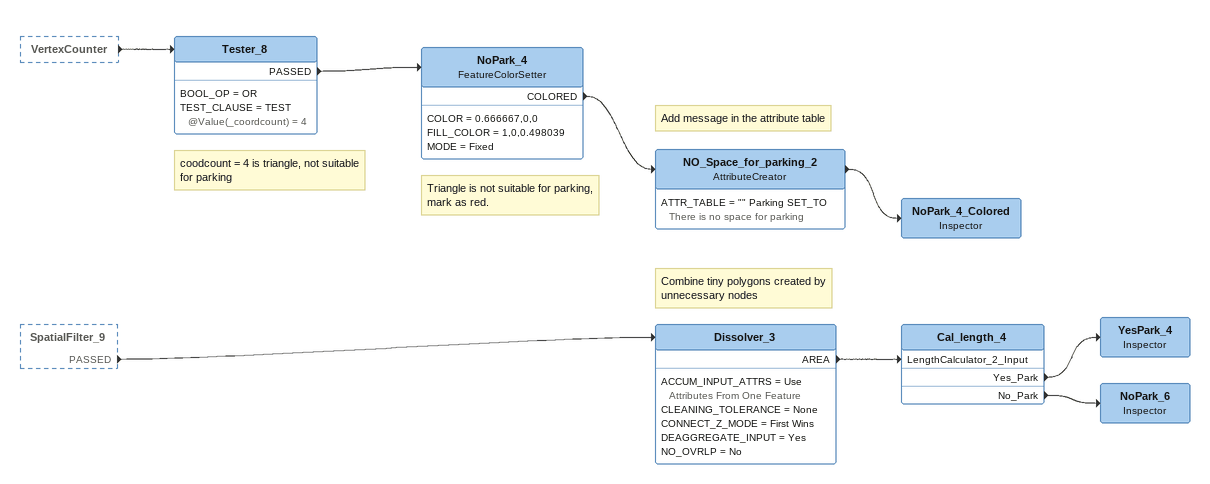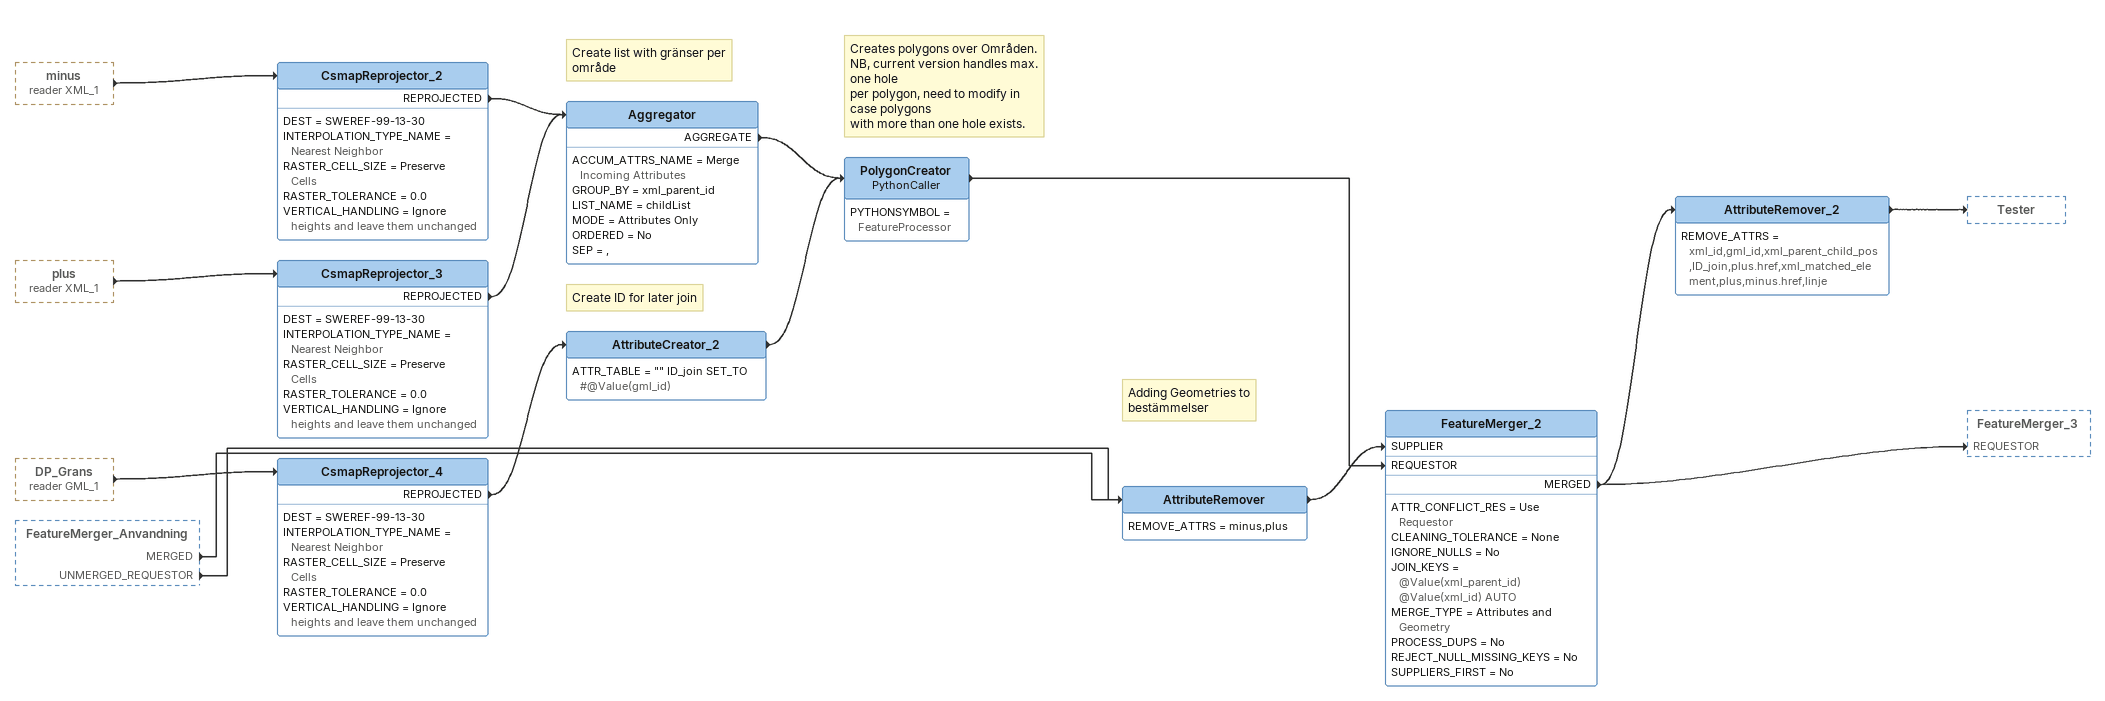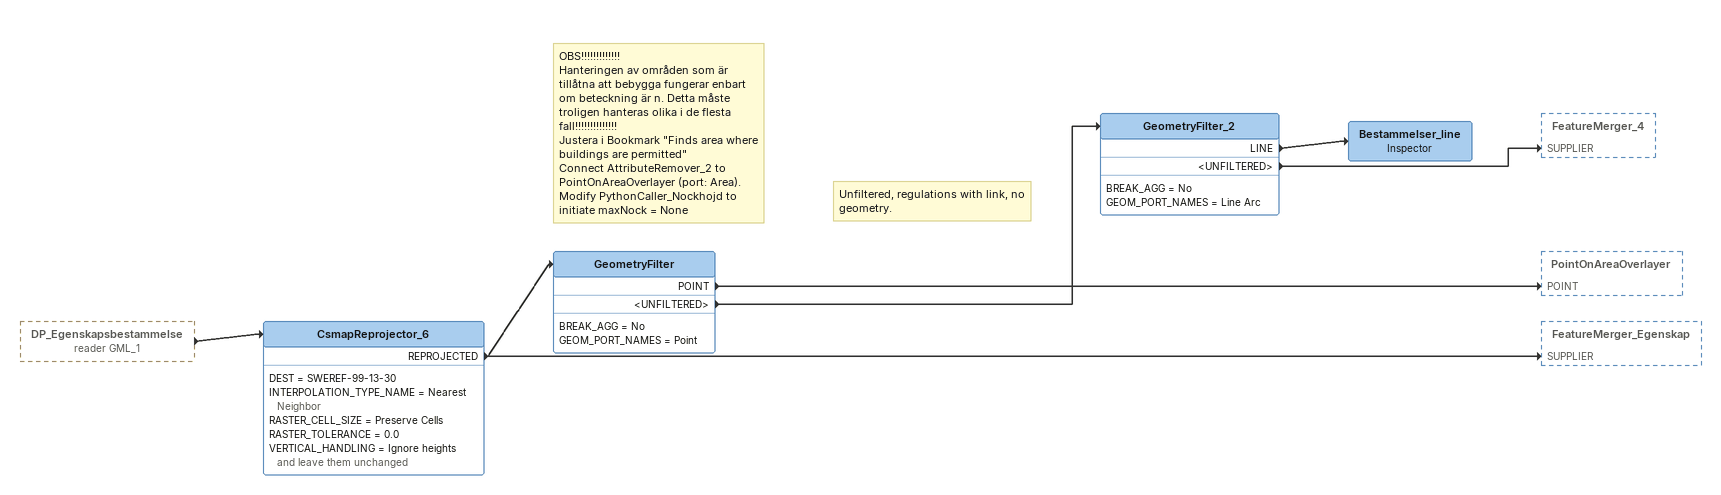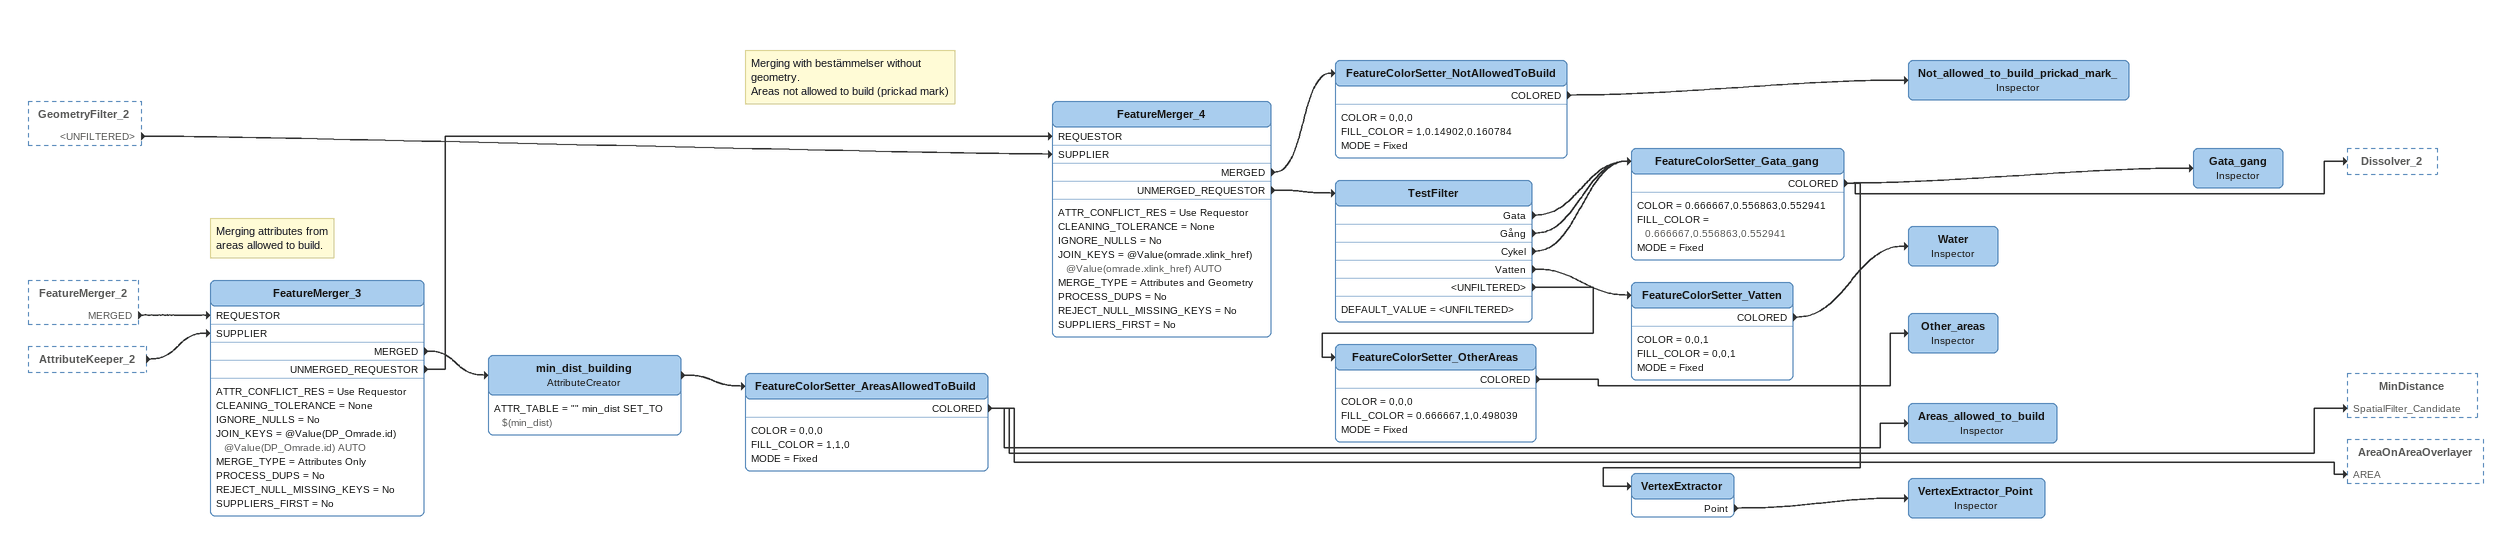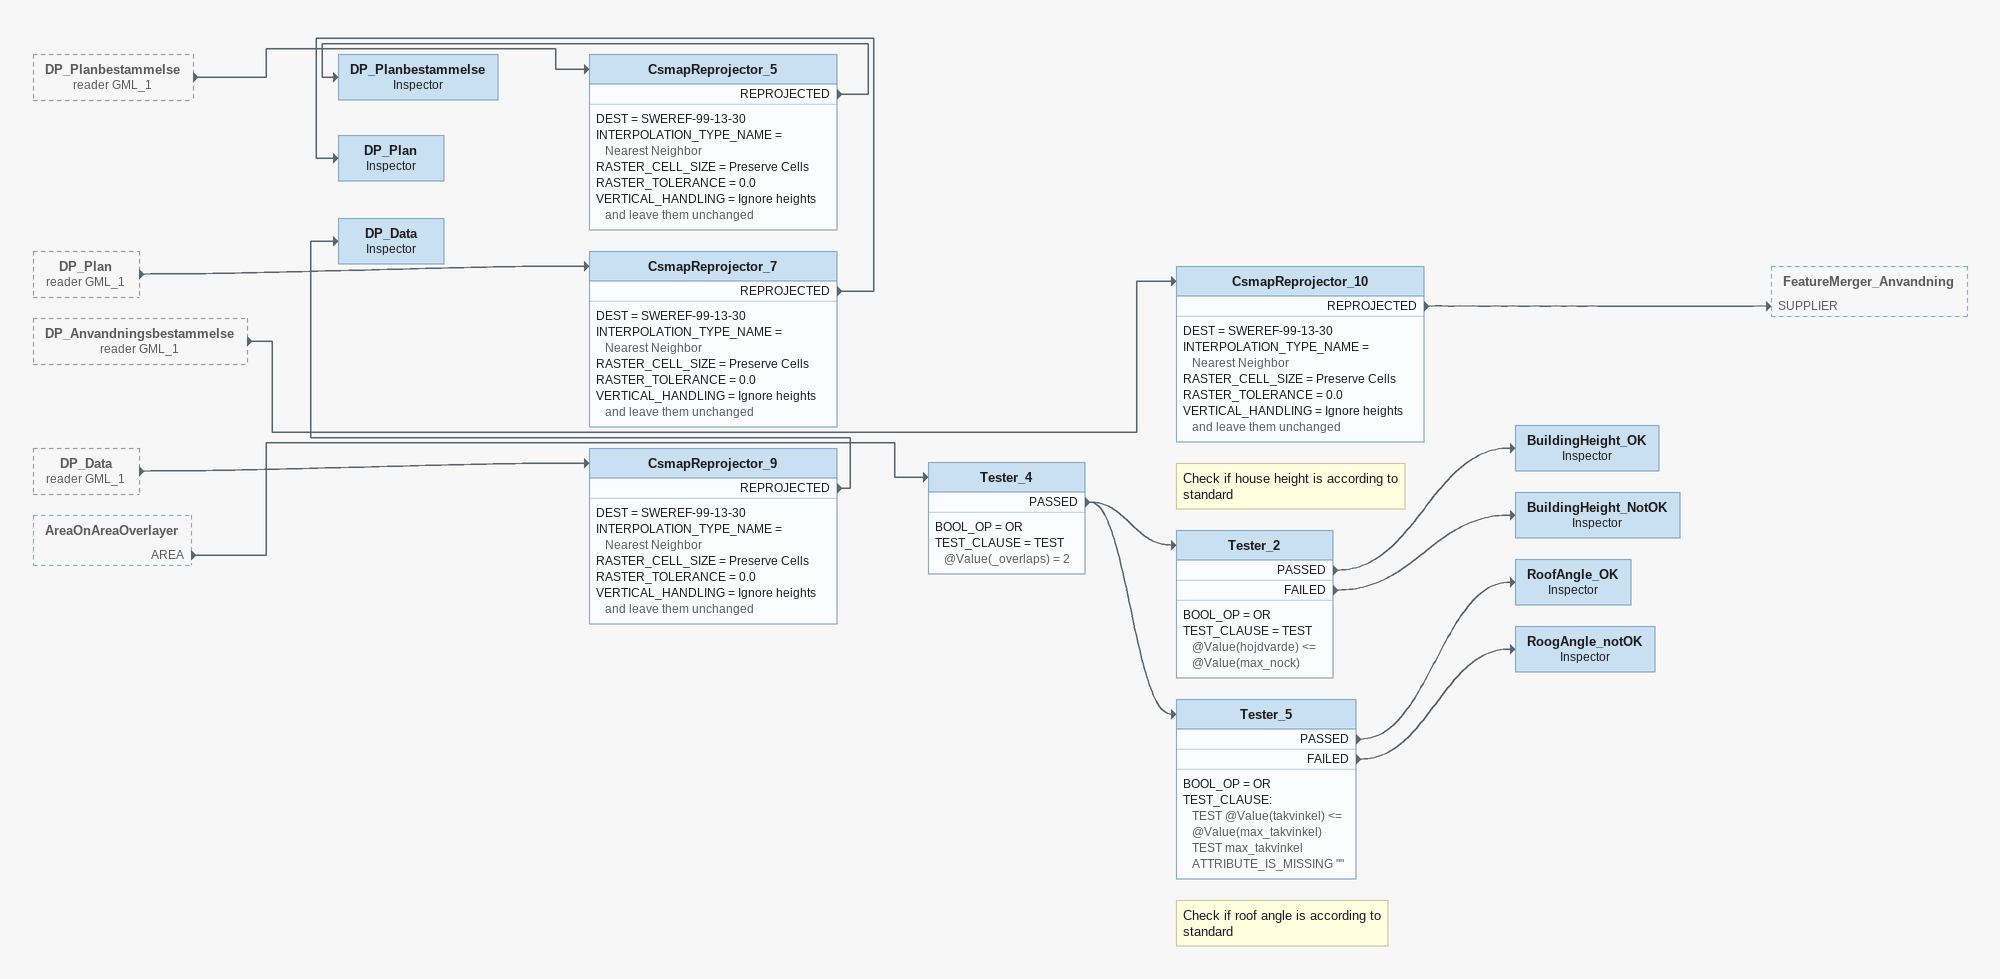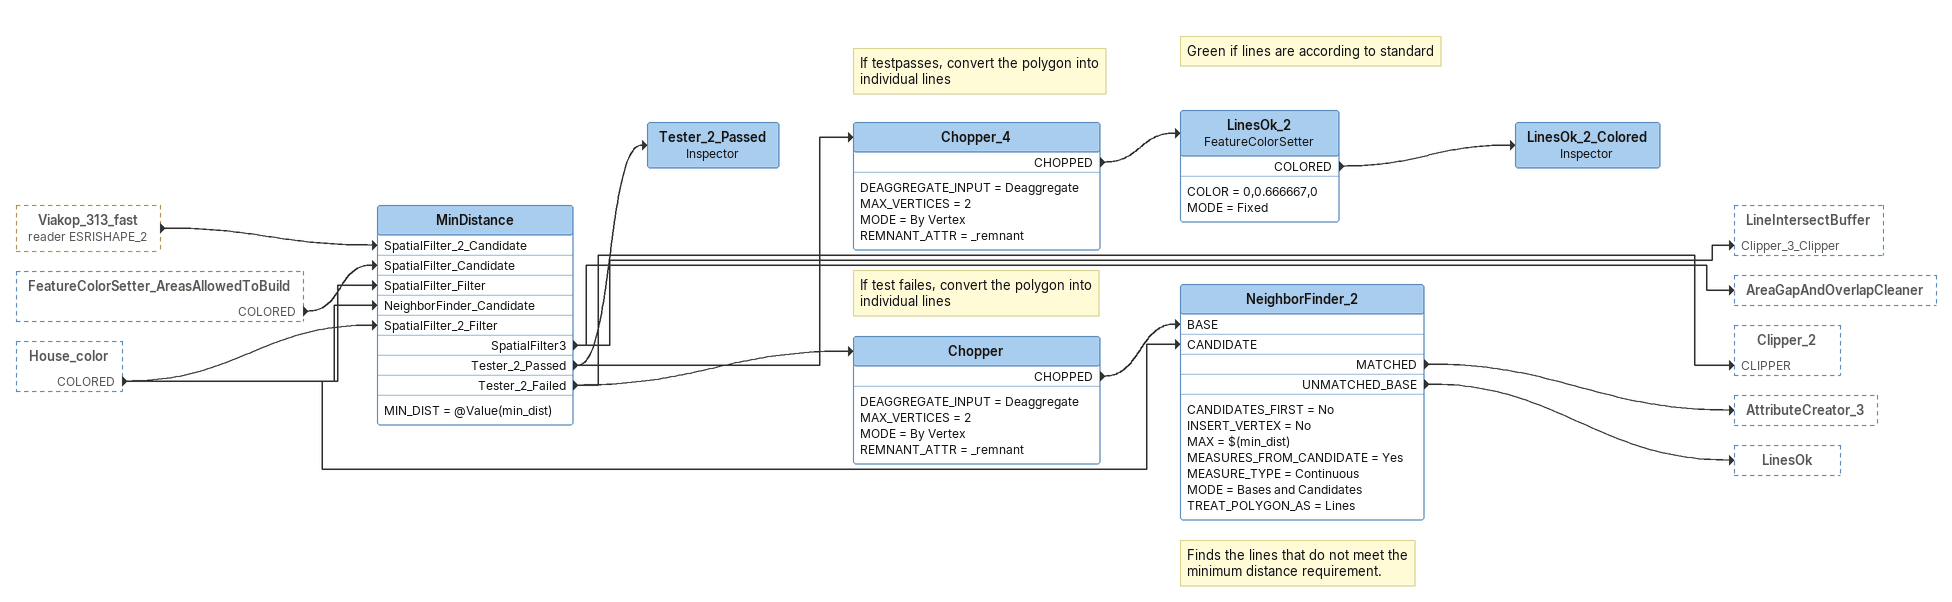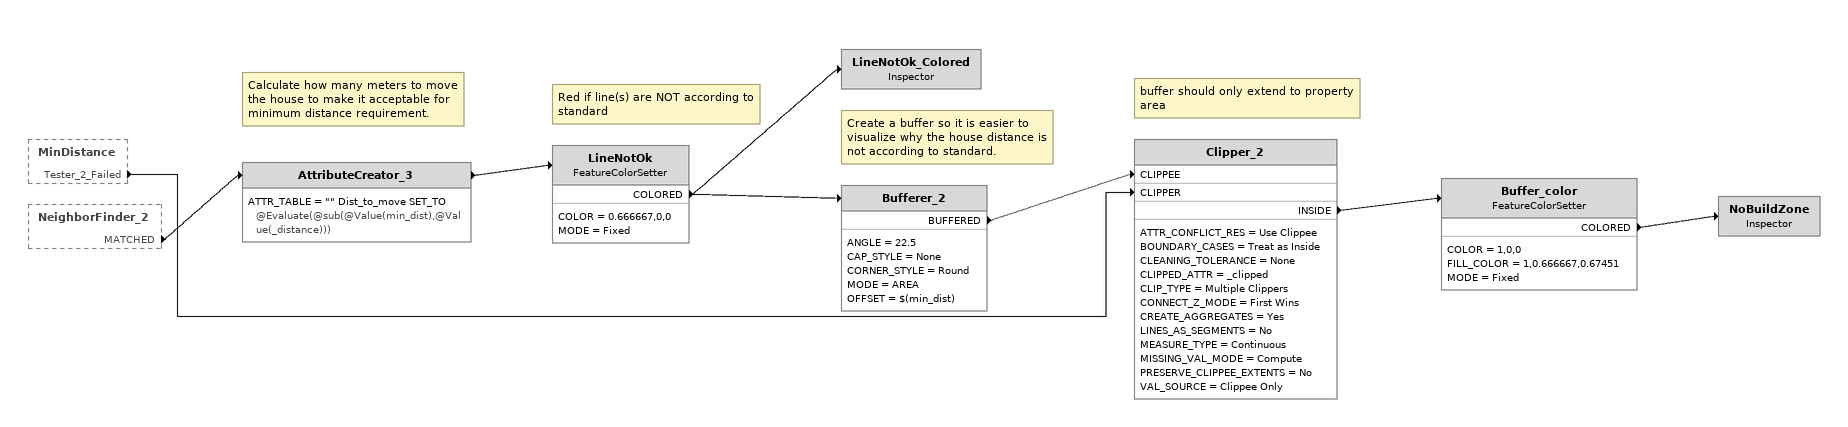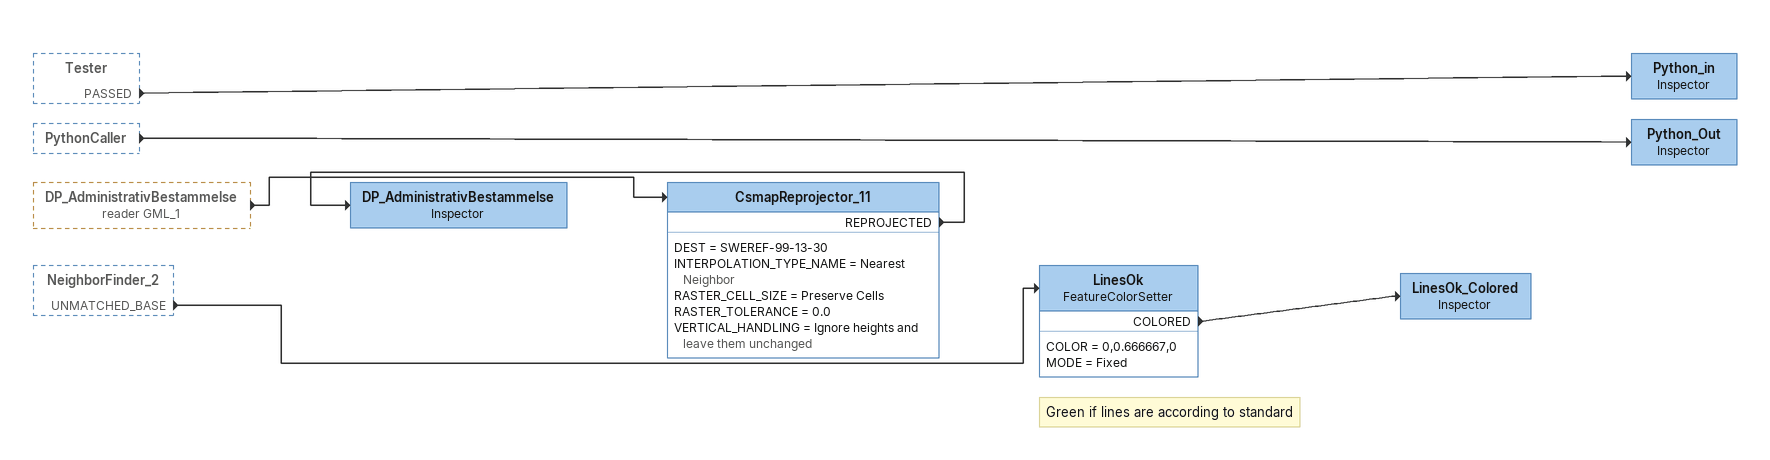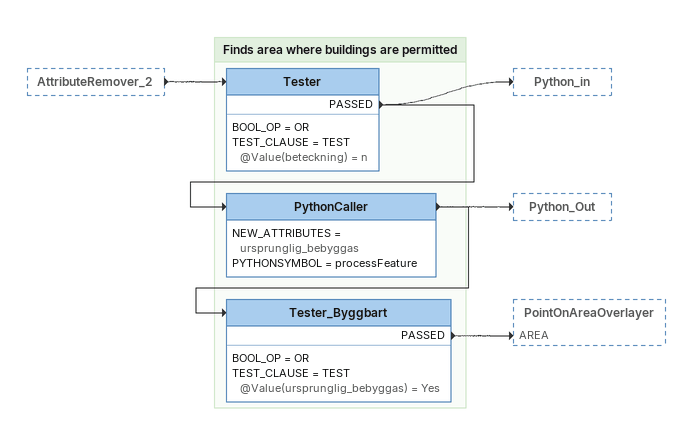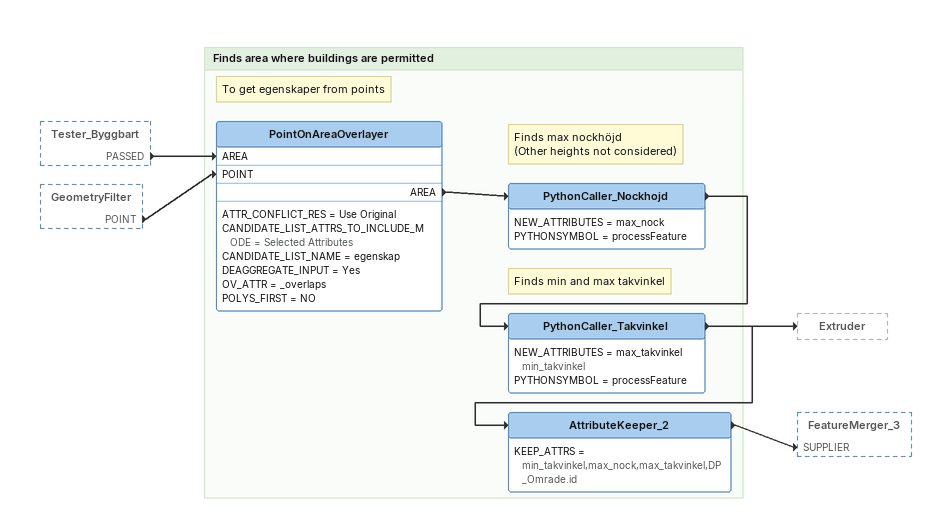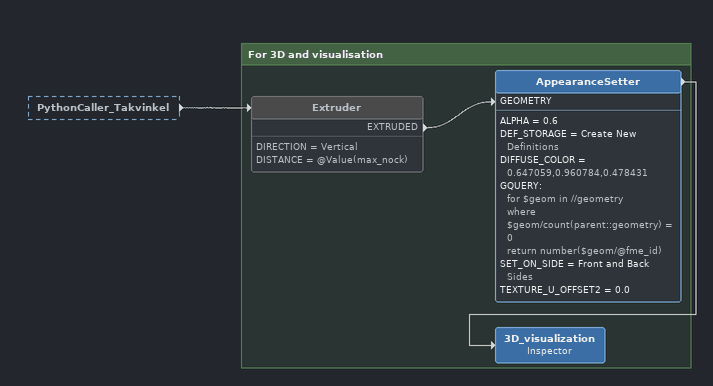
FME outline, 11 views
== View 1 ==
VertexCounter [outside]
    -> Tester_8
SpatialFilter_9 [outside]
    PASSED -> Dissolver_3
Note: Combine tiny polygons created by unnecessary nodes
Dissolver_3
    ACCUM_INPUT_ATTRS = Use Attributes From One Feature
    CLEANING_TOLERANCE = None
    CONNECT_Z_MODE = First Wins
    DEAGGREGATE_INPUT = Yes
    NO_OVRLP = No
    AREA -> Cal_length_4 [LengthCalculator_2_Input]
Cal_length_4
    Yes_Park -> YesPark_4
    No_Park -> NoPark_6
YesPark_4: Inspector
NoPark_6: Inspector
Note: coodcount = 4 is triangle, not suitable for parking
Tester_8
    BOOL_OP = OR
    TEST_CLAUSE = TEST @Value(_coordcount) = 4
    PASSED -> NoPark_4
Note: Triangle is not suitable for parking, mark as red.
NoPark_4: FeatureColorSetter
    COLOR = 0.666667,0,0
    FILL_COLOR = 1,0,0.498039
    MODE = Fixed
    COLORED -> NO_Space_for_parking_2
Note: Add message in the attribute table
NO_Space_for_parking_2: AttributeCreator
    ATTR_TABLE = "" Parking SET_TO There is no space for parking
    -> NoPark_4_Colored
NoPark_4_Colored: Inspector

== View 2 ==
minus (reader XML_1) [outside]
    -> CsmapReprojector_2
plus (reader XML_1) [outside]
    -> CsmapReprojector_3
DP_Grans (reader GML_1) [outside]
    -> CsmapReprojector_4
FeatureMerger_Anvandning [outside]
    MERGED -> AttributeRemover
    UNMERGED_REQUESTOR -> AttributeRemover
CsmapReprojector_2
    DEST = SWEREF-99-13-30
    INTERPOLATION_TYPE_NAME = Nearest Neighbor
    RASTER_CELL_SIZE = Preserve Cells
    RASTER_TOLERANCE = 0.0
    VERTICAL_HANDLING = Ignore heights and leave them unchanged
    REPROJECTED -> Aggregator
CsmapReprojector_3
    DEST = SWEREF-99-13-30
    INTERPOLATION_TYPE_NAME = Nearest Neighbor
    RASTER_CELL_SIZE = Preserve Cells
    RASTER_TOLERANCE = 0.0
    VERTICAL_HANDLING = Ignore heights and leave them unchanged
    REPROJECTED -> Aggregator
Note: Create list with gränser per område
Aggregator
    ACCUM_ATTRS_NAME = Merge Incoming Attributes
    GROUP_BY = xml_parent_id
    LIST_NAME = childList
    MODE = Attributes Only
    ORDERED = No
    SEP = ,
    AGGREGATE -> PolygonCreator
CsmapReprojector_4
    DEST = SWEREF-99-13-30
    INTERPOLATION_TYPE_NAME = Nearest Neighbor
    RASTER_CELL_SIZE = Preserve Cells
    RASTER_TOLERANCE = 0.0
    VERTICAL_HANDLING = Ignore heights and leave them unchanged
    REPROJECTED -> AttributeCreator_2
Note: Create ID for later join
AttributeCreator_2
    ATTR_TABLE = "" ID_join SET_TO #@Value(gml_id)
    -> PolygonCreator
Note: Creates polygons over Områden. / NB, current version handles max. one hole / per polygon, need to modify in case polygons / with more than one hole exists.
PolygonCreator: PythonCaller
    PYTHONSYMBOL = FeatureProcessor
    -> FeatureMerger_2 [REQUESTOR]
AttributeRemover
    REMOVE_ATTRS = minus,plus
    -> FeatureMerger_2 [SUPPLIER]
Note: Adding Geometries to bestämmelser
FeatureMerger_2
    ATTR_CONFLICT_RES = Use Requestor
    CLEANING_TOLERANCE = None
    IGNORE_NULLS = No
    JOIN_KEYS = @Value(xml_parent_id) @Value(xml_id) AUTO
    MERGE_TYPE = Attributes and Geometry
    PROCESS_DUPS = No
    REJECT_NULL_MISSING_KEYS = No
    SUPPLIERS_FIRST = No
    MERGED -> AttributeRemover_2
    MERGED -> FeatureMerger_3 [REQUESTOR]
AttributeRemover_2
    REMOVE_ATTRS = xml_id,gml_id,xml_parent_child_pos,ID_join,plus.href,xml_matched_element,plus,minus.href,linje
    -> Tester

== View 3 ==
DP_Egenskapsbestammelse (reader GML_1) [outside]
    -> CsmapReprojector_6
CsmapReprojector_6
    DEST = SWEREF-99-13-30
    INTERPOLATION_TYPE_NAME = Nearest Neighbor
    RASTER_CELL_SIZE = Preserve Cells
    RASTER_TOLERANCE = 0.0
    VERTICAL_HANDLING = Ignore heights and leave them unchanged
    REPROJECTED -> GeometryFilter
    REPROJECTED -> FeatureMerger_Egenskap [SUPPLIER]
Note: OBS!!!!!!!!!!!!! / Hanteringen av områden som är tillåtna att bebygga fungerar enbart om beteckning är n. Detta måste troligen hanteras olika i de flesta fall!!!!!!!!!!!!!! / Justera i Bookmark "Finds area where buildings are permitted" / Connect AttributeRemover_2 to PointOnAreaOverlayer (port: Area). / Modify PythonCaller_Nockhojd to initiate maxNock = None
GeometryFilter
    BREAK_AGG = No
    GEOM_PORT_NAMES = Point
    POINT -> PointOnAreaOverlayer [POINT]
    <UNFILTERED> -> GeometryFilter_2
Note: Unfiltered, regulations with link, no geometry.
GeometryFilter_2
    BREAK_AGG = No
    GEOM_PORT_NAMES = Line Arc
    LINE -> Bestammelser_line
    <UNFILTERED> -> FeatureMerger_4 [SUPPLIER]
Bestammelser_line: Inspector

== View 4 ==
GeometryFilter_2 [outside]
    <UNFILTERED> -> FeatureMerger_4 [SUPPLIER]
FeatureMerger_2 [outside]
    MERGED -> FeatureMerger_3 [REQUESTOR]
AttributeKeeper_2 [outside]
    -> FeatureMerger_3 [SUPPLIER]
Note: Merging attributes from / areas allowed to build.
FeatureMerger_3
    ATTR_CONFLICT_RES = Use Requestor
    CLEANING_TOLERANCE = None
    IGNORE_NULLS = No
    JOIN_KEYS = @Value(DP_Omrade.id) @Value(DP_Omrade.id) AUTO
    MERGE_TYPE = Attributes Only
    PROCESS_DUPS = No
    REJECT_NULL_MISSING_KEYS = No
    SUPPLIERS_FIRST = No
    MERGED -> min_dist_building
    UNMERGED_REQUESTOR -> FeatureMerger_4 [REQUESTOR]
Note: Merging with bestämmelser without geometry. / Areas not allowed to build (prickad mark)
FeatureMerger_4
    ATTR_CONFLICT_RES = Use Requestor
    CLEANING_TOLERANCE = None
    IGNORE_NULLS = No
    JOIN_KEYS = @Value(omrade.xlink_href) @Value(omrade.xlink_href) AUTO
    MERGE_TYPE = Attributes and Geometry
    PROCESS_DUPS = No
    REJECT_NULL_MISSING_KEYS = No
    SUPPLIERS_FIRST = No
    MERGED -> FeatureColorSetter_NotAllowedToBuild
    UNMERGED_REQUESTOR -> TestFilter
FeatureColorSetter_NotAllowedToBuild
    COLOR = 0,0,0
    FILL_COLOR = 1,0.14902,0.160784
    MODE = Fixed
    COLORED -> Not_allowed_to_build_prickad_mark_
Not_allowed_to_build_prickad_mark_: Inspector
TestFilter
    DEFAULT_VALUE = <UNFILTERED>
    Gata -> FeatureColorSetter_Gata_gang
    Gång -> FeatureColorSetter_Gata_gang
    Cykel -> FeatureColorSetter_Gata_gang
    Vatten -> FeatureColorSetter_Vatten
    <UNFILTERED> -> FeatureColorSetter_OtherAreas
FeatureColorSetter_Gata_gang
    COLOR = 0.666667,0.556863,0.552941
    FILL_COLOR = 0.666667,0.556863,0.552941
    MODE = Fixed
    COLORED -> Gata_gang
    COLORED -> Dissolver_2
    COLORED -> VertexExtractor
Gata_gang: Inspector
VertexExtractor
    Point -> VertexExtractor_Point
VertexExtractor_Point: Inspector
FeatureColorSetter_Vatten
    COLOR = 0,0,1
    FILL_COLOR = 0,0,1
    MODE = Fixed
    COLORED -> Water
Water: Inspector
FeatureColorSetter_OtherAreas
    COLOR = 0,0,0
    FILL_COLOR = 0.666667,1,0.498039
    MODE = Fixed
    COLORED -> Other_areas
Other_areas: Inspector
min_dist_building: AttributeCreator
    ATTR_TABLE = "" min_dist SET_TO $(min_dist)
    -> FeatureColorSetter_AreasAllowedToBuild
FeatureColorSetter_AreasAllowedToBuild
    COLOR = 0,0,0
    FILL_COLOR = 1,1,0
    MODE = Fixed
    COLORED -> Areas_allowed_to_build
    COLORED -> MinDistance [SpatialFilter_Candidate]
    COLORED -> AreaOnAreaOverlayer [AREA]
Areas_allowed_to_build: Inspector

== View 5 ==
DP_Planbestammelse (reader GML_1) [outside]
    -> CsmapReprojector_5
DP_Plan (reader GML_1) [outside]
    -> CsmapReprojector_7
DP_Anvandningsbestammelse (reader GML_1) [outside]
    -> CsmapReprojector_10
DP_Data (reader GML_1) [outside]
    -> CsmapReprojector_9
AreaOnAreaOverlayer [outside]
    AREA -> Tester_4
CsmapReprojector_5
    DEST = SWEREF-99-13-30
    INTERPOLATION_TYPE_NAME = Nearest Neighbor
    RASTER_CELL_SIZE = Preserve Cells
    RASTER_TOLERANCE = 0.0
    VERTICAL_HANDLING = Ignore heights and leave them unchanged
    REPROJECTED -> DP_Planbestammelse
DP_Planbestammelse: Inspector
CsmapReprojector_7
    DEST = SWEREF-99-13-30
    INTERPOLATION_TYPE_NAME = Nearest Neighbor
    RASTER_CELL_SIZE = Preserve Cells
    RASTER_TOLERANCE = 0.0
    VERTICAL_HANDLING = Ignore heights and leave them unchanged
    REPROJECTED -> DP_Plan
DP_Plan: Inspector
CsmapReprojector_9
    DEST = SWEREF-99-13-30
    INTERPOLATION_TYPE_NAME = Nearest Neighbor
    RASTER_CELL_SIZE = Preserve Cells
    RASTER_TOLERANCE = 0.0
    VERTICAL_HANDLING = Ignore heights and leave them unchanged
    REPROJECTED -> DP_Data
DP_Data: Inspector
CsmapReprojector_10
    DEST = SWEREF-99-13-30
    INTERPOLATION_TYPE_NAME = Nearest Neighbor
    RASTER_CELL_SIZE = Preserve Cells
    RASTER_TOLERANCE = 0.0
    VERTICAL_HANDLING = Ignore heights and leave them unchanged
    REPROJECTED -> FeatureMerger_Anvandning [SUPPLIER]
Tester_4
    BOOL_OP = OR
    TEST_CLAUSE = TEST @Value(_overlaps) = 2
    PASSED -> Tester_2
    PASSED -> Tester_5
Note: Check if house height is according to standard
Tester_2
    BOOL_OP = OR
    TEST_CLAUSE = TEST @Value(hojdvarde) <= @Value(max_nock)
    PASSED -> BuildingHeight_OK
    FAILED -> BuildingHeight_NotOK
BuildingHeight_OK: Inspector
BuildingHeight_NotOK: Inspector
Note: Check if roof angle is according to standard
Tester_5
    BOOL_OP = OR
    TEST_CLAUSE:
      TEST @Value(takvinkel) <= @Value(max_takvinkel)
      TEST max_takvinkel ATTRIBUTE_IS_MISSING ""
    PASSED -> RoofAngle_OK
    FAILED -> RoogAngle_notOK
RoofAngle_OK: Inspector
RoogAngle_notOK: Inspector

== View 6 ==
Viakop_313_fast (reader ESRISHAPE_2) [outside]
    -> MinDistance [SpatialFilter_2_Candidate]
FeatureColorSetter_AreasAllowedToBuild [outside]
    COLORED -> MinDistance [SpatialFilter_Candidate]
House_color [outside]
    COLORED -> NeighborFinder_2 [CANDIDATE]
    COLORED -> MinDistance [SpatialFilter_Filter]
    COLORED -> MinDistance [NeighborFinder_Candidate]
    COLORED -> MinDistance [SpatialFilter_2_Filter]
MinDistance
    MIN_DIST = @Value(min_dist)
    SpatialFilter3 -> LineIntersectBuffer [Clipper_3_Clipper]
    SpatialFilter3 -> AreaGapAndOverlapCleaner
    Tester_2_Passed -> Tester_2_Passed
    Tester_2_Passed -> Chopper_4
    Tester_2_Failed -> Chopper
    Tester_2_Failed -> Clipper_2 [CLIPPER]
Tester_2_Passed: Inspector
Note: If testpasses, convert the polygon into individual lines
Chopper_4
    DEAGGREGATE_INPUT = Deaggregate
    MAX_VERTICES = 2
    MODE = By Vertex
    REMNANT_ATTR = _remnant
    CHOPPED -> LinesOk_2
Note: Green if lines are according to standard
LinesOk_2: FeatureColorSetter
    COLOR = 0,0.666667,0
    MODE = Fixed
    COLORED -> LinesOk_2_Colored
LinesOk_2_Colored: Inspector
Note: If test failes, convert the polygon into individual lines
Chopper
    DEAGGREGATE_INPUT = Deaggregate
    MAX_VERTICES = 2
    MODE = By Vertex
    REMNANT_ATTR = _remnant
    CHOPPED -> NeighborFinder_2 [BASE]
Note: Finds the lines that do not meet the minimum distance requirement.
NeighborFinder_2
    CANDIDATES_FIRST = No
    INSERT_VERTEX = No
    MAX = $(min_dist)
    MEASURES_FROM_CANDIDATE = Yes
    MEASURE_TYPE = Continuous
    MODE = Bases and Candidates
    TREAT_POLYGON_AS = Lines
    MATCHED -> AttributeCreator_3
    UNMATCHED_BASE -> LinesOk

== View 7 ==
MinDistance [outside]
    Tester_2_Failed -> Clipper_2 [CLIPPER]
NeighborFinder_2 [outside]
    MATCHED -> AttributeCreator_3
Note: Calculate how many meters to move the house to make it acceptable for minimum distance requirement.
AttributeCreator_3
    ATTR_TABLE = "" Dist_to_move SET_TO @Evaluate(@sub(@Value(min_dist),@Value(_distance)))
    -> LineNotOk
Note: Red if line(s) are NOT according to standard
LineNotOk: FeatureColorSetter
    COLOR = 0.666667,0,0
    MODE = Fixed
    COLORED -> LineNotOk_Colored
    COLORED -> Bufferer_2
LineNotOk_Colored: Inspector
Note: Create a buffer so it is easier to visualize why the house distance is not according to standard.
Bufferer_2
    ANGLE = 22.5
    CAP_STYLE = None
    CORNER_STYLE = Round
    MODE = AREA
    OFFSET = $(min_dist)
    BUFFERED -> Clipper_2 [CLIPPEE]
Note: buffer should only extend to property area
Clipper_2
    ATTR_CONFLICT_RES = Use Clippee
    BOUNDARY_CASES = Treat as Inside
    CLEANING_TOLERANCE = None
    CLIPPED_ATTR = _clipped
    CLIP_TYPE = Multiple Clippers
    CONNECT_Z_MODE = First Wins
    CREATE_AGGREGATES = Yes
    LINES_AS_SEGMENTS = No
    MEASURE_TYPE = Continuous
    MISSING_VAL_MODE = Compute
    PRESERVE_CLIPPEE_EXTENTS = No
    VAL_SOURCE = Clippee Only
    INSIDE -> Buffer_color
Buffer_color: FeatureColorSetter
    COLOR = 1,0,0
    FILL_COLOR = 1,0.666667,0.67451
    MODE = Fixed
    COLORED -> NoBuildZone
NoBuildZone: Inspector

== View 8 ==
Tester [outside]
    PASSED -> Python_in
PythonCaller [outside]
    -> Python_Out
DP_AdministrativBestammelse (reader GML_1) [outside]
    -> CsmapReprojector_11
NeighborFinder_2 [outside]
    UNMATCHED_BASE -> LinesOk
Note: Green if lines are according to standard
LinesOk: FeatureColorSetter
    COLOR = 0,0.666667,0
    MODE = Fixed
    COLORED -> LinesOk_Colored
LinesOk_Colored: Inspector
Python_Out: Inspector
Python_in: Inspector
CsmapReprojector_11
    DEST = SWEREF-99-13-30
    INTERPOLATION_TYPE_NAME = Nearest Neighbor
    RASTER_CELL_SIZE = Preserve Cells
    RASTER_TOLERANCE = 0.0
    VERTICAL_HANDLING = Ignore heights and leave them unchanged
    REPROJECTED -> DP_AdministrativBestammelse
DP_AdministrativBestammelse: Inspector

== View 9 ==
AttributeRemover_2 [outside]
    -> Tester

Bookmark: Finds area where buildings are permitted
Tester
    BOOL_OP = OR
    TEST_CLAUSE = TEST @Value(beteckning) = n
    PASSED -> PythonCaller
    PASSED -> Python_in
PythonCaller
    NEW_ATTRIBUTES = ursprunglig_bebyggas
    PYTHONSYMBOL = processFeature
    -> Tester_Byggbart
    -> Python_Out
Tester_Byggbart
    BOOL_OP = OR
    TEST_CLAUSE = TEST @Value(ursprunglig_bebyggas) = Yes
    PASSED -> PointOnAreaOverlayer [AREA]

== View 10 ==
Tester_Byggbart [outside]
    PASSED -> PointOnAreaOverlayer [AREA]
GeometryFilter [outside]
    POINT -> PointOnAreaOverlayer [POINT]

Bookmark: Finds area where buildings are permitted
Note: To get egenskaper from points
PointOnAreaOverlayer
    ATTR_CONFLICT_RES = Use Original
    CANDIDATE_LIST_ATTRS_TO_INCLUDE_MODE = Selected Attributes
    CANDIDATE_LIST_NAME = egenskap
    DEAGGREGATE_INPUT = Yes
    OV_ATTR = _overlaps
    POLYS_FIRST = NO
    AREA -> PythonCaller_Nockhojd
Note: Finds max nockhöjd / (Other heights not considered)
PythonCaller_Nockhojd
    NEW_ATTRIBUTES = max_nock
    PYTHONSYMBOL = processFeature
    -> PythonCaller_Takvinkel
Note: Finds min and max takvinkel
PythonCaller_Takvinkel
    NEW_ATTRIBUTES = max_takvinkel min_takvinkel
    PYTHONSYMBOL = processFeature
    -> Extruder
    -> AttributeKeeper_2
AttributeKeeper_2
    KEEP_ATTRS = min_takvinkel,max_nock,max_takvinkel,DP_Omrade.id
    -> FeatureMerger_3 [SUPPLIER]

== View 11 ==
PythonCaller_Takvinkel [outside]
    -> Extruder

Bookmark: For 3D and visualisation
Extruder [off]
    DIRECTION = Vertical
    DISTANCE = @Value(max_nock)
    EXTRUDED -> AppearanceSetter [GEOMETRY]
AppearanceSetter
    ALPHA = 0.6
    DEF_STORAGE = Create New Definitions
    DIFFUSE_COLOR = 0.647059,0.960784,0.478431
    GQUERY:
      for $geom in //geometry
      where $geom/count(parent::geometry) = 0
      return number($geom/@fme_id)
    SET_ON_SIDE = Front and Back Sides
    TEXTURE_U_OFFSET2 = 0.0
    -> 3D_visualization
3D_visualization: Inspector
